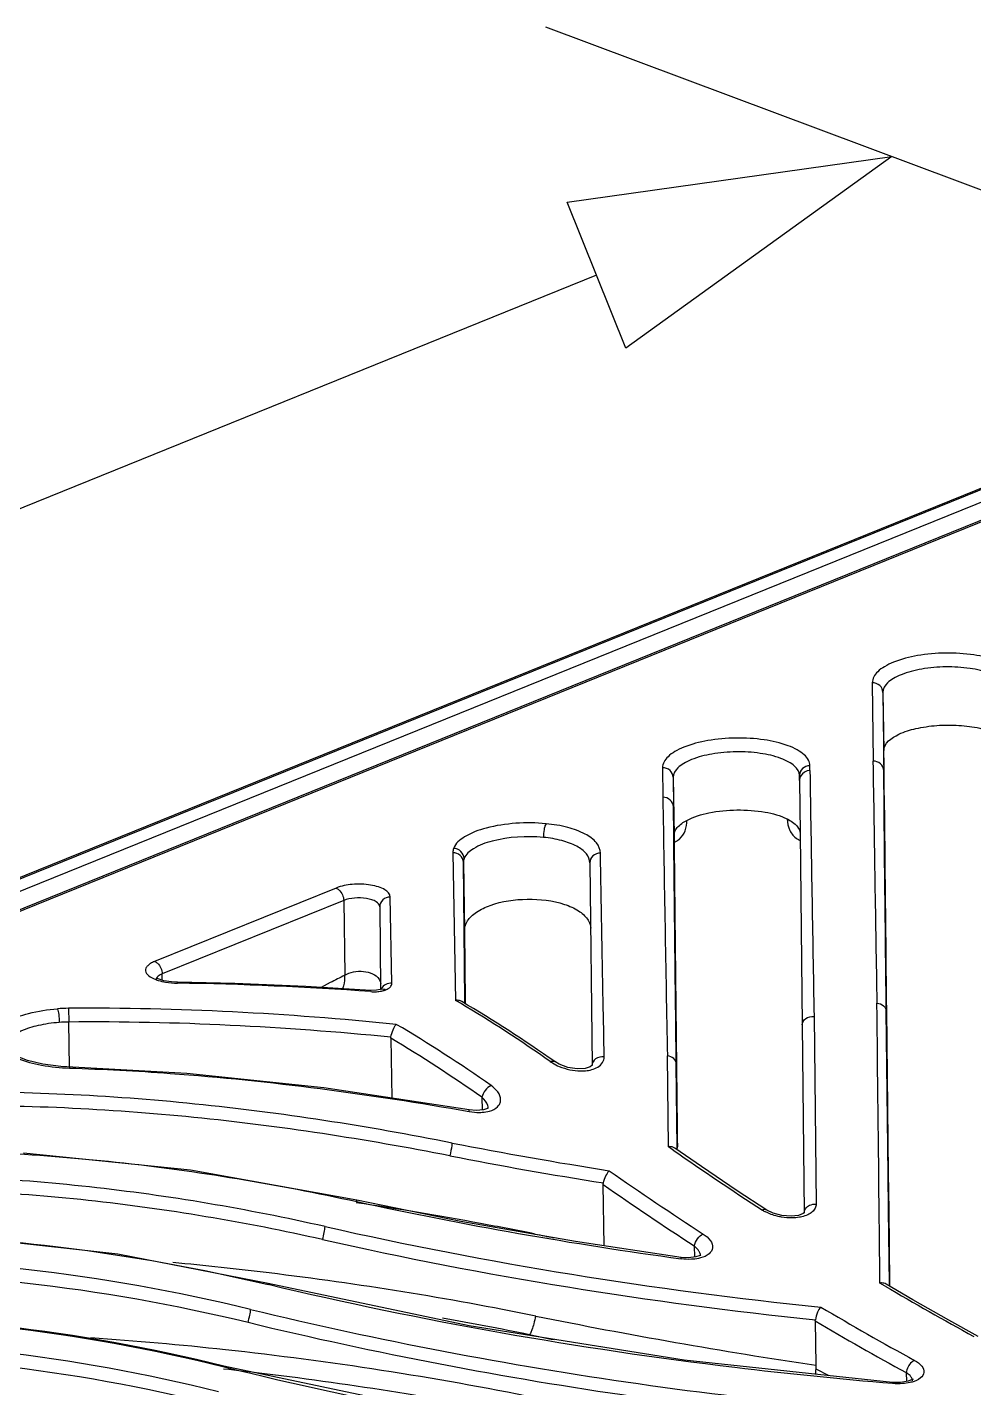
# Model space of a CAD drawing. Header units: millimetres. Extents: x 3083 to 7283, y 1609 to 4579.
# Drawn here: x 6011.2 to 6062.2, y 4141.7 to 4215.1 of the extents above; entities that cross this region are included whole.
import ezdxf

# ---------------------------------------------------------------- set-up
doc = ezdxf.new("R2010")
doc.units = ezdxf.units.MM

msp = doc.modelspace()

# ---------------------------------------------------------------- linework, layer by layer
for p, q in [((6075.155, 4201.604, -163.187), (6039.165, 4215.082, -163.187)), ((6040.301, 4205.649, -163.187), (6057.815, 4208.098, -163.187)), ((6057.815, 4208.098, -163.187), (6043.467, 4197.76, -163.187)), ((6043.467, 4197.76, -163.187), (6040.301, 4205.649, -163.187))]:
    msp.add_line(p, q)
at = {"linetype": 'Continuous'}
for p, q in [((6041.884, 4201.705, -163.187), (5933.403, 4157.762, -163.187)), ((6075.47, 4195.411, -163.187), (5951.523, 4145.203, -163.187)), ((6075.676, 4195.408, -163.187), (5951.728, 4145.2, -163.187)), ((6076.561, 4195.091, -163.187), (5952.576, 4144.868, -163.187)), ((6076.277, 4194, -163.187), (5954.707, 4144.755, -163.187)), ((6076.483, 4193.997, -163.187), (5954.913, 4144.751, -163.187)), ((6056.762, 4179.71, -163.187), (6056.803, 4175.485, -163.187)), ((6057.337, 4179.195, -163.187), (6057.382, 4176.058, -163.187)), ((6057.337, 4179.195, -163.187), (6057.378, 4174.97, -163.187)), ((6057.414, 4172.84, -163.187), (6057.382, 4176.058, -163.187)), ((6045.451, 4175.128, -163.187), (6045.466, 4173.533, -163.187)), ((6052.841, 4174.445, -163.187), (6052.838, 4174.707, -163.187)), ((6053.401, 4174.975, -163.187), (6053.398, 4175.238, -163.187)), ((6057.399, 4172.916, -163.187), (6057.378, 4174.97, -163.187)), ((6046.026, 4174.613, -163.187), (6046.072, 4171.45, -163.187)), ((6046.026, 4174.613, -163.187), (6046.041, 4173.018, -163.187)), ((6052.841, 4174.445, -163.187), (6052.87, 4171.591, -163.187)), ((6046.056, 4171.525, -163.187), (6046.041, 4173.018, -163.187)), ((6046.076, 4171.098, -163.187), (6046.202, 4171.17, -163.187)), ((6046.195, 4171.167, -163.187), (6046.196, 4171.167, -163.187)), ((6052.772, 4171.261, -163.187), (6052.874, 4171.207, -163.187)), ((6052.775, 4171.259, -163.187), (6052.776, 4171.259, -163.187)), ((6052.87, 4171.591, -163.187), (6052.984, 4161.249, -163.187)), ((6034.141, 4170.544, -163.187), (6034.287, 4162.577, -163.187)), ((6034.715, 4170.03, -163.187), (6034.769, 4166.335, -163.187)), ((6034.752, 4166.359, -163.187), (6034.715, 4170.03, -163.187)), ((6041.529, 4170.003, -163.187), (6041.648, 4159.058, -163.187)), ((6027.847, 4168.635, -163.187), (6018.059, 4164.675, -163.187)), ((6030.855, 4163.507, -163.187), (6030.77, 4168.154, -163.187)), ((6028.254, 4167.966, -163.187), (6018.468, 4164.002, -163.187)), ((6028.254, 4167.966, -163.187), (6028.313, 4163.929, -163.187)), ((6030.196, 4167.629, -163.187), (6030.242, 4163.201, -163.187)), ((6034.793, 4162.527, -163.187), (6034.752, 4166.359, -163.187)), ((6034.769, 4166.335, -163.187), (6034.809, 4162.538, -163.187)), ((6018.255, 4163.736, -163.187), (6018.169, 4163.778, -163.187)), ((6018.556, 4163.639, -163.187), (6018.255, 4163.736, -163.187)), ((6018.473, 4163.687, -163.187), (6018.468, 4164.002, -163.187)), ((6018.973, 4163.571, -163.187), (6018.556, 4163.639, -163.187)), ((6019.288, 4163.553, -163.187), (6018.973, 4163.571, -163.187)), ((6019.29, 4163.503, -163.187), (6019.288, 4163.553, -163.187)), ((6022.382, 4163.488, -163.187), (6019.288, 4163.553, -163.187)), ((6026.209, 4163.33, -163.187), (6022.382, 4163.488, -163.187)), ((6029.72, 4163.116, -163.187), (6026.209, 4163.33, -163.187)), ((6027.531, 4163.533, -163.187), (6027.037, 4163.28, -163.187)), ((6030.026, 4163.12, -163.187), (6029.72, 4163.116, -163.187)), ((6030.228, 4163.161, -163.187), (6030.026, 4163.12, -163.187)), ((6030.27, 4163.176, -163.187), (6030.228, 4163.161, -163.187)), ((6030.242, 4163.197, -163.187), (6030.242, 4163.176, -163.187)), ((6030.32, 4163.201, -163.187), (6030.27, 4163.176, -163.187)), ((6030.27, 4163.176, -163.187), (6030.27, 4163.176, -163.187)), ((6030.316, 4163.198, -163.187), (6030.32, 4163.201, -163.187)), ((6034.794, 4162.415, -163.187), (6034.793, 4162.527, -163.187)), ((6034.809, 4162.538, -163.187), (6034.811, 4162.399, -163.187)), ((6013.417, 4162.149, -163.187), (6013.424, 4161.406, -163.187)), ((6053.621, 4161.707, -163.187), (6053.733, 4151.582, -163.187)), ((6057.619, 4153.203, -163.187), (6057.519, 4161.986, -163.187)), ((6057.526, 4162.059, -163.187), (6057.625, 4153.246, -163.187)), ((6013.459, 4158.975, -163.187), (6013.424, 4161.406, -163.187)), ((6052.984, 4161.25, -163.187), (6053.099, 4151.131, -163.187)), ((6030.798, 4160.53, -163.187), (6030.845, 4157.306, -163.187)), ((6011.201, 4159.331, -163.187), (6010.56, 4159.585, -163.187)), ((6012.027, 4159.128, -163.187), (6011.201, 4159.331, -163.187)), ((6039.879, 4159.129, -163.187), (6039.636, 4159.272, -163.187)), ((6039.636, 4159.272, -163.187), (6039.636, 4159.271, -163.187)), ((6045.767, 4154.681, -163.187), (6045.712, 4159.586, -163.187)), ((6012.991, 4159.002, -163.187), (6012.027, 4159.128, -163.187)), ((6019.802, 4158.631, -163.187), (6012.991, 4159.002, -163.187)), ((6013.471, 4158.975, -163.187), (6013.474, 4158.924, -163.187)), ((6027.183, 4157.864, -163.187), (6019.802, 4158.631, -163.187)), ((6040.349, 4158.956, -163.187), (6039.879, 4159.129, -163.187)), ((6040.855, 4158.877, -163.187), (6040.349, 4158.956, -163.187)), ((6041.277, 4158.901, -163.187), (6040.855, 4158.877, -163.187)), ((6041.546, 4158.987, -163.187), (6041.277, 4158.901, -163.187)), ((6041.646, 4159.061, -163.187), (6041.546, 4158.987, -163.187)), ((6041.648, 4159.064, -163.187), (6041.646, 4159.061, -163.187)), ((6046.243, 4154.606, -163.187), (6046.192, 4159.138, -163.187)), ((6035.018, 4156.67, -163.187), (6027.183, 4157.864, -163.187)), ((6035.71, 4157.349, -163.187), (6035.72, 4156.66, -163.187)), ((6035.408, 4156.632, -163.187), (6035.018, 4156.67, -163.187)), ((6035.788, 4156.666, -163.187), (6035.408, 4156.632, -163.187)), ((6036.006, 4156.745, -163.187), (6035.788, 4156.666, -163.187)), ((6036.058, 4156.786, -163.187), (6036.006, 4156.745, -163.187)), ((6036.05, 4156.754, -163.187), (6036.05, 4156.754, -163.187)), ((6036.056, 4156.78, -163.187), (6036.058, 4156.786, -163.187)), ((6019.997, 4153.411, -163.187), (6010.994, 4154.328, -163.187)), ((6046.032, 4154.498, -163.187), (6045.767, 4154.681, -163.187)), ((6046.031, 4154.496, -163.187), (6045.767, 4154.681, -163.187)), ((6047.553, 4153.608, -163.187), (6046.107, 4154.607, -163.187)), ((6046.244, 4154.511, -163.187), (6046.253, 4154.669, -163.187)), ((6028.956, 4151.799, -163.187), (6019.997, 4153.411, -163.187)), ((6049.483, 4152.306, -163.187), (6047.553, 4153.608, -163.187)), ((6057.641, 4151.27, -163.187), (6057.619, 4153.203, -163.187)), ((6057.625, 4153.246, -163.187), (6057.648, 4151.261, -163.187)), ((6042.296, 4149.332, -163.187), (6042.248, 4152.638, -163.187)), ((6051.071, 4151.262, -163.187), (6049.483, 4152.306, -163.187)), ((6034.576, 4150.652, -163.187), (6028.956, 4151.799, -163.187)), ((6051.071, 4151.262, -163.187), (6051.071, 4151.262, -163.187)), ((6051.423, 4151.088, -163.187), (6051.071, 4151.262, -163.187)), ((6057.685, 4147.26, -163.187), (6057.641, 4151.27, -163.187)), ((6057.648, 4151.261, -163.187), (6057.692, 4147.344, -163.187)), ((6040.751, 4149.562, -163.187), (6034.576, 4150.652, -163.187)), ((6051.893, 4150.963, -163.187), (6051.423, 4151.088, -163.187)), ((6052.381, 4150.927, -163.187), (6051.893, 4150.963, -163.187)), ((6052.784, 4150.978, -163.187), (6052.381, 4150.927, -163.187)), ((6053.028, 4151.071, -163.187), (6052.784, 4150.978, -163.187)), ((6053.107, 4151.133, -163.187), (6053.028, 4151.071, -163.187)), ((6053.107, 4151.133, -163.187), (6053.107, 4151.133, -163.187)), ((6016.08, 4148.891, -163.187), (6007.504, 4149.84, -163.187)), ((6046.448, 4148.712, -163.187), (6040.751, 4149.562, -163.187)), ((6047.162, 4149.328, -163.187), (6047.171, 4148.726, -163.187)), ((6024.174, 4147.305, -163.187), (6016.08, 4148.891, -163.187)), ((6046.858, 4148.687, -163.187), (6046.448, 4148.712, -163.187)), ((6047.252, 4148.736, -163.187), (6046.858, 4148.687, -163.187)), ((6047.472, 4148.82, -163.187), (6047.252, 4148.736, -163.187)), ((6047.517, 4148.854, -163.187), (6047.472, 4148.82, -163.187)), ((6047.501, 4148.791, -163.187), (6047.501, 4148.791, -163.187)), ((6047.511, 4148.843, -163.187), (6047.517, 4148.854, -163.187)), ((6035.03, 4145.009, -163.187), (6024.174, 4147.305, -163.187)), ((6057.452, 4147.165, -163.187), (6057.178, 4147.325, -163.187)), ((6057.452, 4147.163, -163.187), (6057.178, 4147.325, -163.187)), ((6058.956, 4146.421, -163.187), (6057.511, 4147.266, -163.187)), ((6057.692, 4147.344, -163.187), (6057.694, 4147.158, -163.187)), ((6060.886, 4145.323, -163.187), (6058.956, 4146.421, -163.187)), ((6062.468, 4144.448, -163.187), (6060.886, 4145.323, -163.187)), ((6046.61, 4143.171, -163.187), (6035.03, 4145.009, -163.187)), ((6053.69, 4145.279, -163.187), (6053.725, 4142.891, -163.187)), ((6038.271, 4144.54, -163.187), (6038.271, 4144.54, -163.187)), ((6057.852, 4141.966, -163.187), (6046.61, 4143.171, -163.187)), ((6021.802, 4142.791, -163.187), (6021.79, 4142.845, -163.187)), ((6037.171, 4139.608, -163.187), (6021.79, 4142.845, -163.187)), ((6053.715, 4142.704, -163.187), (6054.413, 4142.334, -163.187)), ((6058.597, 4142.492, -163.187), (6058.604, 4142.012, -163.187)), ((6058.288, 4141.961, -163.187), (6057.852, 4141.966, -163.187)), ((6058.696, 4142.027, -163.187), (6058.288, 4141.961, -163.187)), ((6058.921, 4142.118, -163.187), (6058.696, 4142.027, -163.187)), ((6058.961, 4142.145, -163.187), (6058.921, 4142.118, -163.187)), ((6058.934, 4142.045, -163.187), (6058.934, 4142.045, -163.187)), ((6058.952, 4142.129, -163.187), (6058.961, 4142.145, -163.187))]:
    msp.add_line(p, q, dxfattribs=at)
for centre, radius, start, end in [((11371.731, 4254.008, -163.187), 5315.509, 180.846431, 180.987192), ((11755.914, 4262.694, -163.187), 5703.187, 180.881281, 181.014598), ((12003.613, 4271.675, -163.187), 5958.955, 180.9436867, 181.0778116), ((6045.768, 4171.984, -163.187), 0.922, 297.60936, 310.31043), ((6053.187, 4172.097, -163.187), 0.933, 239.62306, 243.82468), ((6141.723, 3939.222, -163.187), 251.705, 116.78015, 116.97983), ((6016.726, 3984.579, -163.187), 178.942, 85.8341, 89.17896), ((6029.896, 4165.4, -163.187), 2.357, 265.8412, 272.97979), ((6029.987, 4164.604, -163.187), 1.555, 281.54909, 283.51583), ((5997.628, 4100.401, -163.187), 72.178, 59.22818, 59.47618), ((5995.893, 4097.535, -163.187), 75.528, 54.82878, 59.20968), ((5995.444, 4096.446, -163.187), 76.811, 54.87701, 59.33605), ((6013.498, 4152.641, -163.187), 9.508, 90.4875, 94.08943), ((6013.497, 4153.387, -163.187), 8.019, 90.52039, 94.16574), ((5992.071, 4095.209, -163.187), 76.735, 54.88876, 59.43528), ((5991.73, 4094.822, -163.187), 76.445, 54.87785, 59.26539), ((6077.629, 4377.348, -163.187), 226.686, 258.92857, 261.1045), ((6077.6, 4377.157, -163.187), 227.192, 258.93106, 261.05095), ((6151.585, 4306.151, -163.187), 184.772, 235.16146, 236.95683), ((6149.266, 4306.149, -163.187), 186.33, 235.06877, 236.94836), ((6148.251, 4304.725, -163.187), 185.383, 235.12407, 236.9553), ((6001.791, 3968.167, -163.187), 185.487, 79.48846, 81.58611), ((6077.081, 4373.315, -163.187), 226.759, 257.74937, 262.23804), ((6052.029, 4153.122, -163.187), 2.209, 237.26857, 242.56985), ((6001.904, 3968.784, -163.187), 184.86, 78.55912, 79.48796), ((6076.803, 4371.148, -163.187), 226.269, 257.34937, 264.21247), ((6097.565, 4441.464, -163.187), 297.402, 258.55892, 258.75854), ((6077.11, 4373.016, -163.187), 228.873, 257.38285, 264.12821), ((6000.089, 4050.902, -163.187), 97.779, 76.30611, 90.74384), ((6001.735, 3963.016, -163.187), 186.22, 83.06231, 84.66695), ((6047.099, 4148.786, -163.187), 0.402, 0.74495, 6.34971), ((6000.123, 4050.495, -163.187), 97.443, 76.36483, 90.76064), ((6001.821, 3963.682, -163.187), 185.548, 78.56249, 83.06384), ((6142.319, 4291.118, -163.187), 167.109, 239.47897, 241.36599), ((5999.087, 4051.179, -163.187), 94.435, 76.08963, 90.78486), ((5999.078, 4051.223, -163.187), 94.346, 76.06284, 90.77963), ((6001.917, 3964.9, -163.187), 183.282, 78.55946, 80.05165), ((6097.751, 4437.785, -163.187), 298.162, 258.56037, 261.50867), ((6139.871, 4291.124, -163.187), 168.606, 239.37717, 241.35547), ((6138.985, 4289.706, -163.187), 167.733, 239.43492, 241.36262), ((5998.899, 4050.807, -163.187), 93.432, 75.99852, 90.80783), ((6001.757, 3958.381, -163.187), 186.432, 83.80524, 86.0452), ((6097.603, 4437.711, -163.187), 299.114, 258.55892, 258.81991), ((5998.883, 4050.398, -163.187), 93.097, 76.03018, 90.79482), ((6001.838, 3959.093, -163.187), 185.715, 78.56443, 83.8061), ((6001.784, 3959.364, -163.187), 184.408, 83.08791, 83.77559), ((6001.857, 3959.918, -163.187), 183.849, 78.56255, 83.08973)]:
    msp.add_arc(centre, radius, start, end, dxfattribs=at)
for points, knots in [([(6064.709, 4179.82, -163.187), (6064.708, 4179.923, -163.187), (6064.642, 4180.15, -163.187), (6064.391, 4180.442, -163.187), (6064.011, 4180.699, -163.187), (6063.298, 4181.015, -163.187), (6062.182, 4181.264, -163.187), (6060.72, 4181.351, -163.187), (6059.259, 4181.223, -163.187), (6058.149, 4180.945, -163.187), (6057.441, 4180.606, -163.187), (6056.988, 4180.291, -163.187), (6056.76, 4179.932, -163.187), (6056.762, 4179.71, -163.187)], [0, 0, 0, 0, 0.034332, 0.074867, 0.124909, 0.185186, 0.332031, 0.500275, 0.668625, 0.815762, 0.876229, 0.926463, 1, 1, 1, 1]), ([(6064.149, 4179.289, -163.187), (6064.147, 4179.479, -163.187), (6063.945, 4179.782, -163.187), (6063.551, 4180.041, -163.187), (6062.939, 4180.315, -163.187), (6061.983, 4180.526, -163.187), (6060.729, 4180.602, -163.187), (6059.477, 4180.491, -163.187), (6058.526, 4180.254, -163.187), (6057.92, 4179.963, -163.187), (6057.532, 4179.693, -163.187), (6057.335, 4179.385, -163.187), (6057.337, 4179.195, -163.187)], [0, 0, 0, 0, 0.073419, 0.123539, 0.183905, 0.33098, 0.499487, 0.6681, 0.815467, 0.876024, 0.926339, 1, 1, 1, 1]), ([(6057.337, 4179.195, -163.187), (6057.335, 4179.33, -163.187), (6057.198, 4179.615, -163.187), (6056.905, 4179.712, -163.187), (6056.762, 4179.71, -163.187)], [0, 0, 0, 0, 0.485465, 1, 1, 1, 1]), ([(6057.382, 4176.058, -163.187), (6057.379, 4176.454, -163.187), (6058.148, 4176.98, -163.187), (6059.15, 4177.272, -163.187), (6060.263, 4177.439, -163.187), (6061.417, 4177.443, -163.187), (6062.505, 4177.302, -163.187), (6063.39, 4177.033, -163.187), (6063.873, 4176.737, -163.187), (6064.024, 4176.56, -163.187)], [0, 0, 0, 0, 0.163546, 0.297338, 0.454404, 0.619027, 0.774036, 0.904128, 1, 1, 1, 1]), ([(6053.398, 4175.238, -163.187), (6053.397, 4175.341, -163.187), (6053.331, 4175.568, -163.187), (6053.08, 4175.86, -163.187), (6052.7, 4176.117, -163.187), (6051.987, 4176.433, -163.187), (6050.871, 4176.682, -163.187), (6049.409, 4176.769, -163.187), (6047.948, 4176.641, -163.187), (6046.838, 4176.363, -163.187), (6046.131, 4176.024, -163.187), (6045.677, 4175.709, -163.187), (6045.449, 4175.35, -163.187), (6045.451, 4175.128, -163.187)], [0, 0, 0, 0, 0.034332, 0.074867, 0.124909, 0.185186, 0.332031, 0.500275, 0.668625, 0.815762, 0.876229, 0.926463, 1, 1, 1, 1]), ([(6052.838, 4174.707, -163.187), (6052.837, 4174.897, -163.187), (6052.634, 4175.2, -163.187), (6052.241, 4175.459, -163.187), (6051.628, 4175.733, -163.187), (6050.672, 4175.944, -163.187), (6049.418, 4176.02, -163.187), (6048.166, 4175.91, -163.187), (6047.215, 4175.672, -163.187), (6046.609, 4175.381, -163.187), (6046.221, 4175.111, -163.187), (6046.024, 4174.803, -163.187), (6046.026, 4174.613, -163.187)], [0, 0, 0, 0, 0.073419, 0.123539, 0.183905, 0.33098, 0.499487, 0.6681, 0.815467, 0.876024, 0.926339, 1, 1, 1, 1]), ([(6057.378, 4174.97, -163.187), (6057.376, 4175.105, -163.187), (6057.239, 4175.39, -163.187), (6056.946, 4175.487, -163.187), (6056.803, 4175.485, -163.187)], [0, 0, 0, 0, 0.485469, 1, 1, 1, 1]), ([(6046.026, 4174.613, -163.187), (6046.024, 4174.748, -163.187), (6045.887, 4175.033, -163.187), (6045.594, 4175.13, -163.187), (6045.451, 4175.128, -163.187)], [0, 0, 0, 0, 0.485465, 1, 1, 1, 1]), ([(6053.398, 4175.238, -163.187), (6053.255, 4175.236, -163.187), (6052.965, 4175.131, -163.187), (6052.836, 4174.842, -163.187), (6052.838, 4174.707, -163.187)], [0, 0, 0, 0, 0.51455, 1, 1, 1, 1]), ([(6046.041, 4173.018, -163.187), (6046.04, 4173.153, -163.187), (6045.903, 4173.438, -163.187), (6045.609, 4173.535, -163.187), (6045.466, 4173.533, -163.187)], [0, 0, 0, 0, 0.485469, 1, 1, 1, 1]), ([(6046.761, 4172.29, -163.187), (6047.132, 4172.486, -163.187), (6048.034, 4172.753, -163.187), (6049.464, 4172.893, -163.187), (6050.896, 4172.793, -163.187), (6051.804, 4172.551, -163.187), (6052.179, 4172.365, -163.187)], [0, 0, 0, 0, 0.226891, 0.500369, 0.773647, 1, 1, 1, 1]), ([(6057.519, 4161.988, -163.187), (6057.507, 4163.008, -163.187), (6057.466, 4166.65, -163.187), (6057.426, 4170.293, -163.187), (6057.399, 4172.916, -163.187)], [0, 0, 0, 0, 0.280003, 1, 1, 1, 1]), ([(6057.414, 4172.84, -163.187), (6057.422, 4172.034, -163.187), (6057.457, 4168.441, -163.187), (6057.496, 4164.847, -163.187), (6057.526, 4162.059, -163.187)], [0, 0, 0, 0, 0.224225, 1, 1, 1, 1]), ([(6039.167, 4172.108, -163.187), (6038.094, 4172.209, -163.187), (6036.546, 4172.118, -163.187), (6034.872, 4171.533, -163.187), (6034.282, 4171.044, -163.187), (6034.182, 4170.779, -163.187)], [0, 0, 0, 0, 0.604216, 0.841186, 1, 1, 1, 1]), ([(6039.167, 4172.108, -163.187), (6039.142, 4172.072, -163.187), (6039.102, 4171.969, -163.187), (6039.04, 4171.725, -163.187), (6039.022, 4171.514, -163.187), (6039.024, 4171.37, -163.187)], [0, 0, 0, 0, 0.173691, 0.428744, 1, 1, 1, 1]), ([(6042.106, 4170.522, -163.187), (6042.102, 4170.719, -163.187), (6041.893, 4171.165, -163.187), (6041.225, 4171.618, -163.187), (6040.288, 4171.952, -163.187), (6039.562, 4172.07, -163.187), (6039.167, 4172.108, -163.187)], [0, 0, 0, 0, 0.165555, 0.383105, 0.665445, 1, 1, 1, 1]), ([(6046.072, 4171.45, -163.187), (6046.07, 4171.611, -163.187), (6046.248, 4171.981, -163.187), (6046.571, 4172.19, -163.187), (6046.761, 4172.29, -163.187)], [0, 0, 0, 0, 0.426479, 1, 1, 1, 1]), ([(6046.365, 4171.281, -163.187), (6046.503, 4171.398, -163.187), (6046.713, 4171.726, -163.187), (6046.764, 4172.101, -163.187), (6046.761, 4172.29, -163.187)], [0, 0, 0, 0, 0.489341, 1, 1, 1, 1]), ([(6052.179, 4172.365, -163.187), (6052.277, 4172.317, -163.187), (6052.579, 4172.146, -163.187), (6052.855, 4171.842, -163.187), (6052.881, 4171.6, -163.187)], [0, 0, 0, 0, 0.310899, 1, 1, 1, 1]), ([(6052.179, 4172.365, -163.187), (6052.182, 4172.153, -163.187), (6052.258, 4171.734, -163.187), (6052.542, 4171.394, -163.187), (6052.715, 4171.292, -163.187)], [0, 0, 0, 0, 0.513616, 1, 1, 1, 1]), ([(6039.024, 4171.37, -163.187), (6038.104, 4171.457, -163.187), (6036.778, 4171.378, -163.187), (6035.343, 4170.877, -163.187), (6034.837, 4170.458, -163.187), (6034.751, 4170.23, -163.187)], [0, 0, 0, 0, 0.604215, 0.841176, 1, 1, 1, 1]), ([(6041.529, 4170.003, -163.187), (6041.527, 4170.172, -163.187), (6041.349, 4170.557, -163.187), (6040.783, 4170.952, -163.187), (6039.98, 4171.236, -163.187), (6039.361, 4171.338, -163.187), (6039.024, 4171.37, -163.187)], [0, 0, 0, 0, 0.167069, 0.38463, 0.66673, 1, 1, 1, 1]), ([(6046.192, 4159.138, -163.187), (6046.178, 4160.29, -163.187), (6046.132, 4164.42, -163.187), (6046.086, 4168.549, -163.187), (6046.056, 4171.525, -163.187)], [0, 0, 0, 0, 0.279093, 1, 1, 1, 1]), ([(6046.072, 4171.45, -163.187), (6046.084, 4170.236, -163.187), (6046.141, 4164.642, -163.187), (6046.203, 4159.049, -163.187), (6046.253, 4154.669, -163.187)], [0, 0, 0, 0, 0.217101, 1, 1, 1, 1]), ([(6034.715, 4170.03, -163.187), (6034.713, 4170.165, -163.187), (6034.577, 4170.449, -163.187), (6034.284, 4170.546, -163.187), (6034.141, 4170.544, -163.187)], [0, 0, 0, 0, 0.48516, 1, 1, 1, 1]), ([(6034.751, 4170.23, -163.187), (6034.749, 4170.368, -163.187), (6034.615, 4170.655, -163.187), (6034.327, 4170.772, -163.187), (6034.182, 4170.779, -163.187)], [0, 0, 0, 0, 0.487711, 1, 1, 1, 1]), ([(6042.106, 4170.522, -163.187), (6041.958, 4170.524, -163.187), (6041.661, 4170.425, -163.187), (6041.527, 4170.136, -163.187), (6041.529, 4170.003, -163.187)], [0, 0, 0, 0, 0.526026, 1, 1, 1, 1]), ([(6042.305, 4159.529, -163.187), (6042.286, 4160.532, -163.187), (6042.217, 4164.197, -163.187), (6042.151, 4167.861, -163.187), (6042.106, 4170.522, -163.187)], [0, 0, 0, 0, 0.273833, 1, 1, 1, 1]), ([(6030.77, 4168.154, -163.187), (6030.766, 4168.317, -163.187), (6030.513, 4168.556, -163.187), (6030.121, 4168.712, -163.187), (6029.529, 4168.85, -163.187), (6028.75, 4168.866, -163.187), (6028.122, 4168.751, -163.187), (6027.845, 4168.639, -163.187)], [0, 0, 0, 0, 0.153723, 0.269779, 0.408638, 0.718837, 1, 1, 1, 1]), ([(6027.846, 4168.638, -163.187), (6027.902, 4168.617, -163.187), (6028.129, 4168.459, -163.187), (6028.253, 4168.173, -163.187), (6028.254, 4167.962, -163.187)], [0, 0, 0, 0, 0.220151, 1, 1, 1, 1]), ([(6030.196, 4167.629, -163.187), (6030.195, 4167.74, -163.187), (6030.029, 4167.905, -163.187), (6029.767, 4168.012, -163.187), (6029.374, 4168.107, -163.187), (6028.856, 4168.117, -163.187), (6028.438, 4168.04, -163.187), (6028.254, 4167.966, -163.187)], [0, 0, 0, 0, 0.155913, 0.272279, 0.410848, 0.719936, 1, 1, 1, 1]), ([(6030.77, 4168.154, -163.187), (6030.623, 4168.155, -163.187), (6030.328, 4168.054, -163.187), (6030.194, 4167.764, -163.187), (6030.196, 4167.629, -163.187)], [0, 0, 0, 0, 0.520309, 1, 1, 1, 1]), ([(6034.931, 4166.865, -163.187), (6035.052, 4167.053, -163.187), (6035.439, 4167.398, -163.187), (6036.516, 4167.892, -163.187), (6038.156, 4168.12, -163.187), (6039.802, 4167.938, -163.187), (6040.889, 4167.473, -163.187), (6041.283, 4167.138, -163.187), (6041.408, 4166.954, -163.187)], [0, 0, 0, 0, 0.0951, 0.213594, 0.500537, 0.787157, 0.905282, 1, 1, 1, 1]), ([(6034.769, 4166.335, -163.187), (6034.767, 4166.472, -163.187), (6034.813, 4166.661, -163.187), (6034.905, 4166.823, -163.187), (6034.931, 4166.865, -163.187)], [0, 0, 0, 0, 0.73595, 1, 1, 1, 1]), ([(6041.408, 4166.954, -163.187), (6041.433, 4166.917, -163.187), (6041.52, 4166.771, -163.187), (6041.571, 4166.602, -163.187), (6041.579, 4166.477, -163.187)], [0, 0, 0, 0, 0.263088, 1, 1, 1, 1]), ([(6018.059, 4164.675, -163.187), (6017.985, 4164.645, -163.187), (6017.852, 4164.581, -163.187), (6017.688, 4164.462, -163.187), (6017.584, 4164.328, -163.187), (6017.544, 4164.118, -163.187), (6017.754, 4163.849, -163.187), (6017.989, 4163.747, -163.187), (6018.135, 4163.694, -163.187)], [0, 0, 0, 0, 0.159596, 0.291873, 0.39822, 0.489314, 0.69318, 1, 1, 1, 1]), ([(6018.059, 4164.675, -163.187), (6018.115, 4164.654, -163.187), (6018.341, 4164.497, -163.187), (6018.465, 4164.213, -163.187), (6018.468, 4164.002, -163.187)], [0, 0, 0, 0, 0.219506, 1, 1, 1, 1]), ([(6018.135, 4163.694, -163.187), (6018.173, 4163.68, -163.187), (6018.341, 4163.624, -163.187), (6018.513, 4163.584, -163.187), (6018.647, 4163.561, -163.187)], [0, 0, 0, 0, 0.233058, 1, 1, 1, 1]), ([(6018.468, 4164.002, -163.187), (6018.432, 4163.987, -163.187), (6018.317, 4163.933, -163.187), (6018.202, 4163.853, -163.187), (6018.162, 4163.773, -163.187)], [0, 0, 0, 0, 0.30615, 1, 1, 1, 1]), ([(6028.192, 4163.195, -163.187), (6028.219, 4163.248, -163.187), (6028.312, 4163.481, -163.187), (6028.327, 4163.74, -163.187), (6028.313, 4163.929, -163.187)], [0, 0, 0, 0, 0.239276, 1, 1, 1, 1]), ([(6028.313, 4163.929, -163.187), (6028.454, 4164.021, -163.187), (6028.795, 4164.144, -163.187), (6029.449, 4164.176, -163.187), (6029.991, 4163.982, -163.187), (6030.163, 4163.724, -163.187)], [0, 0, 0, 0, 0.254033, 0.530917, 1, 1, 1, 1]), ([(6029.725, 4163.049, -163.187), (6029.725, 4163.065, -163.187), (6029.72, 4163.08, -163.187), (6029.727, 4163.115, -163.187), (6029.72, 4163.115, -163.187)], [0, 0, 0, 0, 0.722832, 1, 1, 1, 1]), ([(6030.855, 4163.507, -163.187), (6030.743, 4163.514, -163.187), (6030.512, 4163.47, -163.187), (6030.338, 4163.302, -163.187), (6030.289, 4163.202, -163.187)], [0, 0, 0, 0, 0.500178, 1, 1, 1, 1]), ([(6030.528, 4163.149, -163.187), (6030.618, 4163.185, -163.187), (6030.773, 4163.266, -163.187), (6030.856, 4163.435, -163.187), (6030.855, 4163.507, -163.187)], [0, 0, 0, 0, 0.573251, 1, 1, 1, 1]), ([(6034.618, 4162.517, -163.187), (6034.546, 4162.559, -163.187), (6034.429, 4162.586, -163.187), (6034.316, 4162.58, -163.187), (6034.287, 4162.577, -163.187)], [0, 0, 0, 0, 0.735473, 1, 1, 1, 1]), ([(6057.178, 4147.325, -163.187), (6057.166, 4148.492, -163.187), (6057.112, 4153.527, -163.187), (6057.056, 4158.561, -163.187), (6057.012, 4162.428, -163.187)], [0, 0, 0, 0, 0.231918, 1, 1, 1, 1]), ([(6057.012, 4162.428, -163.187), (6057.142, 4162.417, -163.187), (6057.387, 4162.335, -163.187), (6057.518, 4162.097, -163.187), (6057.519, 4161.988, -163.187)], [0, 0, 0, 0, 0.544091, 1, 1, 1, 1]), ([(6009.606, 4160.133, -163.187), (6009.537, 4160.227, -163.187), (6009.431, 4160.441, -163.187), (6009.476, 4160.81, -163.187), (6009.717, 4161.14, -163.187), (6010.291, 4161.567, -163.187), (6011.354, 4161.944, -163.187), (6012.295, 4162.087, -163.187), (6012.82, 4162.125, -163.187)], [0, 0, 0, 0, 0.079859, 0.154875, 0.241952, 0.351144, 0.640244, 1, 1, 1, 1]), ([(6012.82, 4162.125, -163.187), (6012.858, 4162.028, -163.187), (6012.89, 4161.777, -163.187), (6012.912, 4161.53, -163.187), (6012.914, 4161.385, -163.187)], [0, 0, 0, 0, 0.419144, 1, 1, 1, 1]), ([(6052.984, 4161.249, -163.187), (6052.982, 4161.38, -163.187), (6053.161, 4161.664, -163.187), (6053.467, 4161.721, -163.187), (6053.621, 4161.707, -163.187)], [0, 0, 0, 0, 0.459025, 1, 1, 1, 1]), ([(6012.914, 4161.385, -163.187), (6012.532, 4161.357, -163.187), (6011.811, 4161.249, -163.187), (6010.803, 4160.958, -163.187), (6010.025, 4160.429, -163.187), (6010.031, 4160.03, -163.187)], [0, 0, 0, 0, 0.345816, 0.640479, 1, 1, 1, 1]), ([(6030.803, 4160.592, -163.187), (6030.826, 4160.73, -163.187), (6030.901, 4160.971, -163.187), (6031.016, 4161.201, -163.187), (6031.092, 4161.282, -163.187)], [0, 0, 0, 0, 0.558803, 1, 1, 1, 1]), ([(6010.669, 4159.438, -163.187), (6011.085, 4159.275, -163.187), (6012.015, 4159.038, -163.187), (6012.967, 4158.94, -163.187), (6013.474, 4158.924, -163.187)], [0, 0, 0, 0, 0.468266, 1, 1, 1, 1]), ([(6039.399, 4159.274, -163.187), (6039.42, 4159.283, -163.187), (6039.495, 4159.307, -163.187), (6039.587, 4159.303, -163.187), (6039.635, 4159.271, -163.187)], [0, 0, 0, 0, 0.281684, 1, 1, 1, 1]), ([(6039.399, 4159.274, -163.187), (6039.434, 4159.249, -163.187), (6039.589, 4159.148, -163.187), (6039.755, 4159.065, -163.187), (6039.884, 4159.01, -163.187)], [0, 0, 0, 0, 0.237381, 1, 1, 1, 1]), ([(6042.305, 4159.529, -163.187), (6042.147, 4159.549, -163.187), (6041.824, 4159.49, -163.187), (6041.646, 4159.193, -163.187), (6041.648, 4159.058, -163.187)], [0, 0, 0, 0, 0.541494, 1, 1, 1, 1]), ([(6041.953, 4158.973, -163.187), (6042.058, 4159.035, -163.187), (6042.239, 4159.189, -163.187), (6042.307, 4159.422, -163.187), (6042.305, 4159.529, -163.187)], [0, 0, 0, 0, 0.532755, 1, 1, 1, 1]), ([(6046.192, 4159.138, -163.187), (6046.19, 4159.247, -163.187), (6046.07, 4159.48, -163.187), (6045.836, 4159.57, -163.187), (6045.712, 4159.586, -163.187)], [0, 0, 0, 0, 0.466238, 1, 1, 1, 1]), ([(6013.474, 4158.924, -163.187), (6015.282, 4158.867, -163.187), (6022.504, 4158.485, -163.187), (6029.689, 4157.525, -163.187), (6035.026, 4156.58, -163.187)], [0, 0, 0, 0, 0.250307, 1, 1, 1, 1]), ([(6041.025, 4158.769, -163.187), (6041.114, 4158.768, -163.187), (6041.432, 4158.779, -163.187), (6041.756, 4158.855, -163.187), (6041.953, 4158.973, -163.187)], [0, 0, 0, 0, 0.278595, 1, 1, 1, 1]), ([(6036.206, 4157.981, -163.187), (6036.078, 4157.931, -163.187), (6035.867, 4157.734, -163.187), (6035.737, 4157.483, -163.187), (6035.71, 4157.349, -163.187)], [0, 0, 0, 0, 0.501488, 1, 1, 1, 1]), ([(6036.119, 4156.604, -163.187), (6036.278, 4156.65, -163.187), (6036.504, 4156.753, -163.187), (6036.686, 4156.998, -163.187), (6036.791, 4157.447, -163.187), (6036.462, 4157.801, -163.187), (6036.206, 4157.981, -163.187)], [0, 0, 0, 0, 0.271022, 0.382797, 0.488457, 1, 1, 1, 1]), ([(6034.097, 4154.881, -163.187), (6029.512, 4155.789, -163.187), (6020.251, 4157.235, -163.187), (6010.879, 4157.685, -163.187), (6006.196, 4157.625, -163.187)], [0, 0, 0, 0, 0.499556, 1, 1, 1, 1]), ([(6036.05, 4156.755, -163.187), (6036.049, 4156.805, -163.187), (6036.008, 4157.037, -163.187), (6035.848, 4157.23, -163.187), (6035.71, 4157.349, -163.187)], [0, 0, 0, 0, 0.216755, 1, 1, 1, 1]), ([(6033.982, 4154.192, -163.187), (6029.415, 4155.087, -163.187), (6020.195, 4156.508, -163.187), (6010.867, 4156.946, -163.187), (6006.206, 4156.881, -163.187)], [0, 0, 0, 0, 0.49963, 1, 1, 1, 1]), ([(6035.026, 4156.58, -163.187), (6035.027, 4156.602, -163.187), (6035.026, 4156.624, -163.187), (6035.027, 4156.669, -163.187), (6035.018, 4156.67, -163.187)], [0, 0, 0, 0, 0.703224, 1, 1, 1, 1]), ([(6035.581, 4156.532, -163.187), (6035.629, 4156.533, -163.187), (6035.81, 4156.54, -163.187), (6035.991, 4156.567, -163.187), (6036.119, 4156.604, -163.187)], [0, 0, 0, 0, 0.265152, 1, 1, 1, 1]), ([(6034.097, 4154.881, -163.187), (6034.095, 4154.837, -163.187), (6034.068, 4154.606, -163.187), (6034.025, 4154.377, -163.187), (6033.982, 4154.192, -163.187)], [0, 0, 0, 0, 0.186361, 1, 1, 1, 1]), ([(6002.807, 4154.481, -163.187), (6007.202, 4154.538, -163.187), (6015.999, 4154.106, -163.187), (6024.681, 4152.66, -163.187), (6028.965, 4151.72, -163.187)], [0, 0, 0, 0, 0.500525, 1, 1, 1, 1]), ([(6046.107, 4154.607, -163.187), (6046.084, 4154.622, -163.187), (6045.98, 4154.679, -163.187), (6045.856, 4154.69, -163.187), (6045.767, 4154.681, -163.187)], [0, 0, 0, 0, 0.233952, 1, 1, 1, 1]), ([(6042.259, 4152.73, -163.187), (6042.294, 4152.862, -163.187), (6042.382, 4153.09, -163.187), (6042.503, 4153.307, -163.187), (6042.575, 4153.388, -163.187)], [0, 0, 0, 0, 0.554455, 1, 1, 1, 1]), ([(6027.249, 4150.372, -163.187), (6023.058, 4151.321, -163.187), (6014.556, 4152.766, -163.187), (6005.939, 4153.193, -163.187), (6001.633, 4153.137, -163.187)], [0, 0, 0, 0, 0.49945, 1, 1, 1, 1]), ([(6027.116, 4149.672, -163.187), (6022.948, 4150.609, -163.187), (6014.493, 4152.035, -163.187), (6005.924, 4152.452, -163.187), (6001.643, 4152.393, -163.187)], [0, 0, 0, 0, 0.49946, 1, 1, 1, 1]), ([(6028.965, 4151.72, -163.187), (6028.966, 4151.738, -163.187), (6028.966, 4151.76, -163.187), (6028.964, 4151.798, -163.187), (6028.955, 4151.799, -163.187)], [0, 0, 0, 0, 0.692003, 1, 1, 1, 1]), ([(6051.07, 4151.261, -163.187), (6051.021, 4151.291, -163.187), (6050.931, 4151.297, -163.187), (6050.855, 4151.272, -163.187), (6050.835, 4151.264, -163.187)], [0, 0, 0, 0, 0.723746, 1, 1, 1, 1]), ([(6053.733, 4151.582, -163.187), (6053.733, 4151.506, -163.187), (6053.696, 4151.346, -163.187), (6053.528, 4151.144, -163.187), (6053.273, 4150.99, -163.187), (6053.069, 4150.924, -163.187), (6052.957, 4150.898, -163.187)], [0, 0, 0, 0, 0.202982, 0.426235, 0.690245, 1, 1, 1, 1]), ([(6053.099, 4151.096, -163.187), (6053.099, 4151.127, -163.187), (6053.112, 4151.263, -163.187), (6053.196, 4151.387, -163.187), (6053.278, 4151.453, -163.187)], [0, 0, 0, 0, 0.22574, 1, 1, 1, 1]), ([(6053.278, 4151.453, -163.187), (6053.31, 4151.479, -163.187), (6053.447, 4151.564, -163.187), (6053.615, 4151.593, -163.187), (6053.733, 4151.582, -163.187)], [0, 0, 0, 0, 0.258662, 1, 1, 1, 1]), ([(6051.866, 4150.882, -163.187), (6051.789, 4150.895, -163.187), (6051.495, 4150.956, -163.187), (6051.209, 4151.059, -163.187), (6051.011, 4151.161, -163.187)], [0, 0, 0, 0, 0.26017, 1, 1, 1, 1]), ([(6052.957, 4150.898, -163.187), (6052.917, 4150.889, -163.187), (6052.745, 4150.854, -163.187), (6052.569, 4150.84, -163.187), (6052.436, 4150.838, -163.187)], [0, 0, 0, 0, 0.23874, 1, 1, 1, 1]), ([(5999.493, 4150.01, -163.187), (6001.571, 4150.037, -163.187), (6009.867, 4149.885, -163.187), (6018.139, 4148.684, -163.187), (6024.185, 4147.239, -163.187)], [0, 0, 0, 0, 0.250619, 1, 1, 1, 1]), ([(6027.116, 4149.672, -163.187), (6027.15, 4149.8, -163.187), (6027.201, 4150.032, -163.187), (6027.244, 4150.267, -163.187), (6027.249, 4150.372, -163.187)], [0, 0, 0, 0, 0.55942, 1, 1, 1, 1]), ([(6047.162, 4149.328, -163.187), (6047.185, 4149.468, -163.187), (6047.308, 4149.724, -163.187), (6047.519, 4149.922, -163.187), (6047.643, 4149.971, -163.187)], [0, 0, 0, 0, 0.516049, 1, 1, 1, 1]), ([(6047.643, 4149.971, -163.187), (6047.791, 4149.874, -163.187), (6048.036, 4149.68, -163.187), (6048.212, 4149.233, -163.187), (6047.956, 4148.83, -163.187), (6047.668, 4148.722, -163.187), (6047.505, 4148.678, -163.187)], [0, 0, 0, 0, 0.291725, 0.509823, 0.719435, 1, 1, 1, 1]), ([(6047.417, 4149.053, -163.187), (6047.402, 4149.077, -163.187), (6047.33, 4149.18, -163.187), (6047.238, 4149.268, -163.187), (6047.162, 4149.328, -163.187)], [0, 0, 0, 0, 0.229912, 1, 1, 1, 1]), ([(6047.498, 4148.831, -163.187), (6047.492, 4148.888, -163.187), (6047.466, 4148.965, -163.187), (6047.428, 4149.034, -163.187), (6047.417, 4149.053, -163.187)], [0, 0, 0, 0, 0.730415, 1, 1, 1, 1]), ([(6046.455, 4148.634, -163.187), (6046.456, 4148.652, -163.187), (6046.453, 4148.671, -163.187), (6046.456, 4148.711, -163.187), (6046.448, 4148.712, -163.187)], [0, 0, 0, 0, 0.710548, 1, 1, 1, 1]), ([(6047.505, 4148.678, -163.187), (6047.467, 4148.668, -163.187), (6047.303, 4148.629, -163.187), (6047.135, 4148.611, -163.187), (6047.006, 4148.606, -163.187)], [0, 0, 0, 0, 0.235735, 1, 1, 1, 1]), ([(6024.185, 4147.239, -163.187), (6024.185, 4147.248, -163.187), (6024.184, 4147.267, -163.187), (6024.187, 4147.302, -163.187), (6024.174, 4147.305, -163.187)], [0, 0, 0, 0, 0.385838, 1, 1, 1, 1]), ([(6057.857, 4141.903, -163.187), (6055.018, 4142.137, -163.187), (6043.705, 4143.281, -163.187), (6032.476, 4145.267, -163.187), (6024.185, 4147.239, -163.187)], [0, 0, 0, 0, 0.250488, 1, 1, 1, 1]), ([(6057.511, 4147.266, -163.187), (6057.439, 4147.308, -163.187), (6057.321, 4147.335, -163.187), (6057.208, 4147.328, -163.187), (6057.178, 4147.325, -163.187)], [0, 0, 0, 0, 0.735245, 1, 1, 1, 1]), ([(6023.094, 4145.191, -163.187), (6023.132, 4145.324, -163.187), (6023.187, 4145.56, -163.187), (6023.234, 4145.799, -163.187), (6023.237, 4145.902, -163.187)], [0, 0, 0, 0, 0.574702, 1, 1, 1, 1]), ([(6023.237, 4145.902, -163.187), (6030.132, 4144.234, -163.187), (6044.109, 4141.559, -163.187), (6058.276, 4140.227, -163.187), (6065.379, 4139.876, -163.187)], [0, 0, 0, 0, 0.49935, 1, 1, 1, 1]), ([(6038.615, 4145.546, -163.187), (6038.582, 4145.407, -163.187), (6038.518, 4145.158, -163.187), (6038.427, 4144.846, -163.187), (6038.352, 4144.648, -163.187), (6038.307, 4144.563, -163.187), (6038.281, 4144.538, -163.187), (6038.271, 4144.54, -163.187)], [0, 0, 0, 0, 0.399866, 0.714858, 0.917814, 0.973053, 1, 1, 1, 1]), ([(6053.986, 4146.032, -163.187), (6053.911, 4145.951, -163.187), (6053.795, 4145.721, -163.187), (6053.719, 4145.481, -163.187), (6053.695, 4145.342, -163.187)], [0, 0, 0, 0, 0.440777, 1, 1, 1, 1]), ([(6065.116, 4139.161, -163.187), (6058.033, 4139.518, -163.187), (6043.908, 4140.856, -163.187), (6029.97, 4143.526, -163.187), (6023.094, 4145.189, -163.187)], [0, 0, 0, 0, 0.500622, 1, 1, 1, 1]), ([(6059.046, 4143.154, -163.187), (6058.989, 4143.131, -163.187), (6058.762, 4142.974, -163.187), (6058.616, 4142.703, -163.187), (6058.597, 4142.492, -163.187)], [0, 0, 0, 0, 0.224583, 1, 1, 1, 1]), ([(6059.046, 4143.154, -163.187), (6059.191, 4143.074, -163.187), (6059.434, 4142.917, -163.187), (6059.613, 4142.499, -163.187), (6059.342, 4142.131, -163.187), (6059.068, 4142.031, -163.187), (6058.907, 4141.985, -163.187)], [0, 0, 0, 0, 0.290282, 0.497248, 0.705773, 1, 1, 1, 1]), ([(6069.24, 4136.343, -163.187), (6061.242, 4136.576, -163.187), (6045.279, 4137.865, -163.187), (6029.547, 4140.871, -163.187), (6021.802, 4142.792, -163.187)], [0, 0, 0, 0, 0.500693, 1, 1, 1, 1]), ([(6053.715, 4142.704, -163.187), (6053.712, 4142.677, -163.187), (6053.7, 4142.574, -163.187), (6053.693, 4142.471, -163.187), (6053.691, 4142.395, -163.187)], [0, 0, 0, 0, 0.26431, 1, 1, 1, 1]), ([(6058.847, 4142.271, -163.187), (6058.832, 4142.291, -163.187), (6058.76, 4142.376, -163.187), (6058.67, 4142.446, -163.187), (6058.597, 4142.492, -163.187)], [0, 0, 0, 0, 0.225596, 1, 1, 1, 1]), ([(6057.857, 4141.903, -163.187), (6057.857, 4141.918, -163.187), (6057.853, 4141.932, -163.187), (6057.858, 4141.965, -163.187), (6057.852, 4141.965, -163.187)], [0, 0, 0, 0, 0.720806, 1, 1, 1, 1]), ([(6058.907, 4141.985, -163.187), (6058.868, 4141.974, -163.187), (6058.704, 4141.933, -163.187), (6058.536, 4141.91, -163.187), (6058.407, 4141.9, -163.187)], [0, 0, 0, 0, 0.235494, 1, 1, 1, 1])]:
    msp.add_open_spline(points, degree=3, knots=knots, dxfattribs=at)
for points in [[(6052.904, 4174.689, -163.187), (6052.864, 4174.615, -163.187), (6052.84, 4174.529, -163.187), (6052.841, 4174.445, -163.187)], [(6053.401, 4174.975, -163.187), (6053.21, 4174.973, -163.187), (6052.995, 4174.857, -163.187), (6052.904, 4174.689, -163.187)], [(6034.182, 4170.779, -163.187), (6034.155, 4170.704, -163.187), (6034.14, 4170.623, -163.187), (6034.141, 4170.544, -163.187)], [(6034.751, 4170.23, -163.187), (6034.728, 4170.167, -163.187), (6034.714, 4170.098, -163.187), (6034.715, 4170.03, -163.187)], [(6018.162, 4163.773, -163.187), (6018.147, 4163.745, -163.187), (6018.139, 4163.713, -163.187), (6018.139, 4163.682, -163.187)], [(6030.163, 4163.724, -163.187), (6030.209, 4163.656, -163.187), (6030.242, 4163.575, -163.187), (6030.253, 4163.493, -163.187)], [(6018.647, 4163.561, -163.187), (6018.859, 4163.525, -163.187), (6019.074, 4163.506, -163.187), (6019.29, 4163.503, -163.187)], [(6030.018, 4163.046, -163.187), (6030.112, 4163.051, -163.187), (6030.206, 4163.062, -163.187), (6030.298, 4163.081, -163.187)], [(6030.27, 4163.176, -163.187), (6030.35, 4163.208, -163.187), (6030.452, 4163.19, -163.187), (6030.528, 4163.149, -163.187)], [(6030.35, 4163.092, -163.187), (6030.41, 4163.107, -163.187), (6030.47, 4163.125, -163.187), (6030.528, 4163.149, -163.187)], [(6031.092, 4161.282, -163.187), (6025.222, 4161.87, -163.187), (6019.315, 4162.199, -163.187), (6013.417, 4162.149, -163.187)], [(6030.803, 4160.592, -163.187), (6025.031, 4161.152, -163.187), (6019.223, 4161.462, -163.187), (6013.424, 4161.406, -163.187)], [(6030.798, 4160.53, -163.187), (6030.798, 4160.55, -163.187), (6030.798, 4160.572, -163.187), (6030.806, 4160.592, -163.187)], [(6039.884, 4159.01, -163.187), (6040.243, 4158.861, -163.187), (6040.637, 4158.775, -163.187), (6041.025, 4158.769, -163.187)], [(6035.026, 4156.58, -163.187), (6035.209, 4156.548, -163.187), (6035.396, 4156.53, -163.187), (6035.581, 4156.532, -163.187)], [(6042.248, 4152.638, -163.187), (6042.248, 4152.668, -163.187), (6042.248, 4152.702, -163.187), (6042.265, 4152.727, -163.187)], [(6052.436, 4150.838, -163.187), (6052.246, 4150.835, -163.187), (6052.054, 4150.851, -163.187), (6051.866, 4150.882, -163.187)], [(6047.006, 4148.606, -163.187), (6046.823, 4148.599, -163.187), (6046.638, 4148.609, -163.187), (6046.455, 4148.634, -163.187)], [(6053.69, 4145.279, -163.187), (6053.69, 4145.3, -163.187), (6053.69, 4145.322, -163.187), (6053.698, 4145.341, -163.187)], [(6053.725, 4142.891, -163.187), (6053.726, 4142.829, -163.187), (6053.723, 4142.766, -163.187), (6053.715, 4142.704, -163.187)], [(6058.407, 4141.9, -163.187), (6058.224, 4141.886, -163.187), (6058.039, 4141.888, -163.187), (6057.857, 4141.903, -163.187)], [(6058.926, 4142.112, -163.187), (6058.912, 4142.169, -163.187), (6058.883, 4142.224, -163.187), (6058.847, 4142.271, -163.187)], [(6058.934, 4142.045, -163.187), (6058.934, 4142.067, -163.187), (6058.931, 4142.09, -163.187), (6058.926, 4142.112, -163.187)]]:
    msp.add_open_spline(points, degree=3, dxfattribs=at)

doc.saveas('drawing.dxf')
